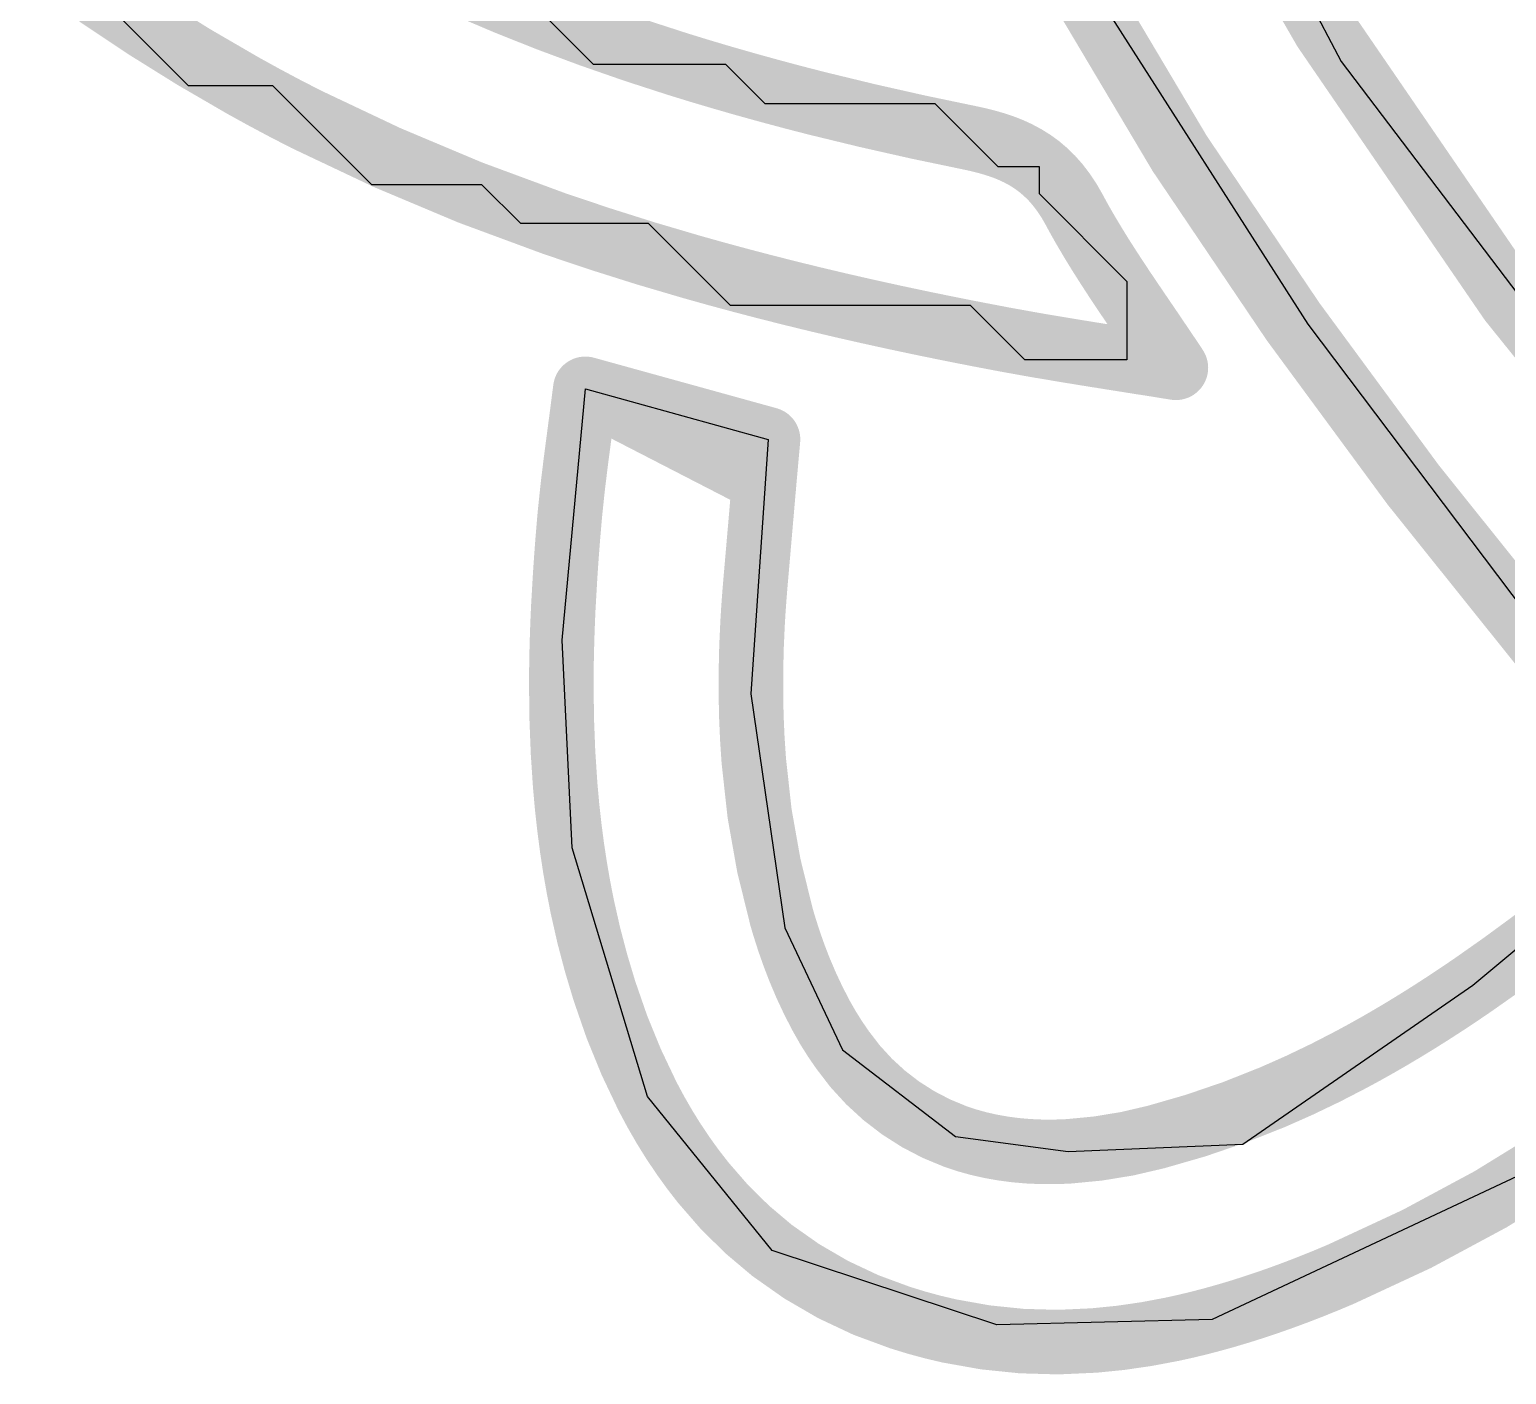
# Model space of a CAD drawing. Header units: millimetres. Extents: x 34 to 168, y 52 to 76.
# Drawn here: x 39.599 to 41.887, y 62.458 to 64.54 of the extents above; entities that cross this region are included whole.
import ezdxf

# ---------------------------------------------------------------- set-up
doc = ezdxf.new("R2010")
doc.units = ezdxf.units.MM
doc.layers.add('TopOverlay', color=2, linetype='Continuous')

msp = doc.modelspace()

# ---------------------------------------------------------------- linework, layer by layer
at = {"layer": 'TopOverlay'}
for p, q in [((41.0892, 65.5279), (41.6306, 64.4906)), ((41.5798, 64.0842), (41.1734, 64.7192)), ((39.8455, 64.4531), (39.5993, 64.6993)), ((40.3236, 64.6354), (40.4722, 64.4868)), ((40.4722, 64.4868), (40.6774, 64.4868)), ((40.6774, 64.4868), (40.7383, 64.4258)), ((41.6306, 64.4906), (42.2137, 63.7223)), ((39.9762, 64.4531), (39.8455, 64.4531)), ((40.1293, 64.3), (39.9762, 64.4531)), ((40.7383, 64.4258), (41.0014, 64.4258)), ((41.0014, 64.4258), (41.0989, 64.3283)), ((41.0989, 64.3283), (41.1627, 64.3283)), ((41.1627, 64.3283), (41.1627, 64.2862)), ((40.3, 64.3), (40.1293, 64.3)), ((40.3601, 64.2399), (40.3, 64.3)), ((41.1627, 64.2862), (41.2987, 64.1502)), ((40.558, 64.2399), (40.3601, 64.2399)), ((40.685, 64.1129), (40.558, 64.2399)), ((41.2987, 64.1502), (41.2987, 64.0286)), ((41.0564, 64.1129), (40.685, 64.1129)), ((41.1408, 64.0286), (41.0564, 64.1129)), ((42.0255, 63.4928), (41.5798, 64.0842)), ((41.2987, 64.0286), (41.1408, 64.0286)), ((40.424, 63.5945), (40.4601, 63.9839)), ((40.4601, 63.9839), (40.743, 63.9057)), ((40.743, 63.9057), (40.7165, 63.5119)), ((40.4395, 63.2733), (40.424, 63.5945)), ((40.7165, 63.5119), (40.7689, 63.1495)), ((41.8346, 63.0608), (42.2402, 63.3984)), ((40.5565, 62.8883), (40.4395, 63.2733)), ((40.7689, 63.1495), (40.8585, 62.9603)), ((41.4782, 62.8142), (41.8346, 63.0608)), ((40.8585, 62.9603), (41.0332, 62.8262)), ((40.7492, 62.6499), (40.5565, 62.8883)), ((41.0332, 62.8262), (41.2081, 62.8032)), ((41.2081, 62.8032), (41.4782, 62.8142)), ((41.9726, 62.797), (41.4309, 62.5427)), ((41.0972, 62.5348), (40.7492, 62.6499)), ((41.4309, 62.5427), (41.0972, 62.5348))]:
    msp.add_line(p, q, dxfattribs=at)
at = {"layer": 'TopOverlay', "const_width": 0.1}
for points in [[(41.3807, 64.3482, -0.079203), (40.5328, 66.257)], [(42.2137, 63.7223, -0.058115), (41.3502, 64.9826)], [(42.8641, 64.7454, -0.414368), (41.8293, 64.8416)], [(40.4026, 64.5564, -0.017425), (40.2165, 64.6354)], [(39.9305, 64.4531, -0.023415), (39.7049, 64.5937)], [(40.6028, 64.4868, -0.015959), (40.4026, 64.5564)], [(40.7089, 64.4553, -0.007293), (40.6028, 64.4868)], [(40.8193, 64.4258, -0.006798), (40.7089, 64.4553)], [(40.028, 64.4012, -0.010736), (39.9305, 64.4531)], [(41.0544, 64.3728, -0.012069), (40.8193, 64.4258)], [(40.4117, 64.2399, -0.032888), (40.028, 64.4012)], [(41.0544, 64.3728, -0.010895), (41.0747, 64.3682)], [(41.0747, 64.3682, -0.014445), (41.0941, 64.3628)], [(41.0941, 64.3628, -0.018089), (41.1126, 64.3564)], [(41.1126, 64.3564, -0.02158), (41.1302, 64.3486)], [(41.1302, 64.3486, -0.05144), (41.1627, 64.3283)], [(41.9388, 63.5899, -0.030798), (41.3807, 64.3482)], [(41.1627, 64.3283, -0.054888), (41.1916, 64.2999)], [(41.1916, 64.2999, -0.04895), (41.2169, 64.2618)], [(41.2268, 64.2437, -0.005139), (41.2169, 64.2618)], [(40.6254, 64.1725, -0.014321), (40.4117, 64.2399)], [(41.2371, 64.2258, -0.004606), (41.2268, 64.2437)], [(40.7388, 64.1418, -0.006485), (40.6254, 64.1725)], [(40.857, 64.1129, -0.006014), (40.7388, 64.1418)], [(40.9803, 64.0858, -0.005539), (40.857, 64.1129)], [(41.1089, 64.0604, -0.005071), (40.9803, 64.0858)], [(40.4289, 63.6963, -0.005668), (40.4352, 63.779)], [(40.7191, 63.6213, -0.007298), (40.7231, 63.6783)], [(40.424, 63.5945, -0.00456), (40.4259, 63.6443)], [(40.7165, 63.5119, -0.016019), (40.7191, 63.6213)], [(40.423, 63.5467, -0.004881), (40.424, 63.5945)], [(40.4289, 63.3696, -0.020065), (40.4229, 63.5235)], [(40.721, 63.4078, -0.017761), (40.7165, 63.5119)], [(40.7639, 63.1663, -0.049574), (40.721, 63.4078)], [(40.4395, 63.2733, -0.015109), (40.4289, 63.3696)], [(40.4555, 63.1815, -0.016337), (40.4395, 63.2733)], [(40.4898, 63.0513, -0.026258), (40.4555, 63.1815)], [(40.7689, 63.1495, -0.005116), (40.7639, 63.1663)], [(41.9677, 63.1583, -0.014332), (41.8346, 63.0608)], [(40.7915, 63.0854, -0.0213), (40.7689, 63.1495)], [(40.826, 63.012, -0.029026), (40.7915, 63.0854)], [(41.8346, 63.0608, -0.00846), (41.7705, 63.0183)], [(40.5565, 62.8883, -0.041402), (40.4898, 63.0513)], [(41.7705, 63.0183, -0.00932), (41.7078, 62.9799)], [(40.8585, 62.9603, -0.031865), (40.826, 63.012)], [(41.7078, 62.9799, -0.01014), (41.6462, 62.9454)], [(41.0332, 62.8262, -0.153802), (40.8585, 62.9603)], [(41.6462, 62.9454, -0.022394), (41.5249, 62.8873)], [(40.5971, 62.8179, -0.024356), (40.5565, 62.8883)], [(41.5249, 62.8873, -0.036425), (41.3438, 62.8254)], [(40.6428, 62.7547, -0.026592), (40.5972, 62.8179)], [(41.0875, 62.8111, -0.036561), (41.0332, 62.8262)], [(41.1458, 62.8034, -0.033644), (41.0875, 62.8111)], [(41.3438, 62.8254, -0.050035), (41.2081, 62.8032)], [(41.2081, 62.8032, -0.0302), (41.1458, 62.8034)], [(41.9726, 62.797, -0.043664), (41.6303, 62.613)], [(40.7492, 62.6499, -0.058027), (40.6428, 62.7547)], [(40.9474, 62.5459, -0.086787), (40.7492, 62.6499)], [(41.6303, 62.613, -0.010466), (41.5617, 62.5853)], [(41.5617, 62.5853, -0.011699), (41.4953, 62.5619)], [(41.4953, 62.5619, -0.012981), (41.4309, 62.5427)], [(41.0241, 62.5251, -0.025346), (40.9474, 62.5459)], [(41.4309, 62.5427, -0.014273), (41.3685, 62.5277)], [(41.2486, 62.5104, -0.073903), (41.0241, 62.5251)], [(41.3685, 62.5277, -0.032212), (41.2486, 62.5104)]]:
    msp.add_lwpolyline(points, format="xyb", dxfattribs=at)
at = {"layer": 'TopOverlay', "const_width": 0.05}
for points in [[(40.3776, 64.5564, 1), (40.4276, 64.5564, 1)], [(40.3776, 64.5564, 1), (40.4276, 64.5564, 1)], [(40.5778, 64.4868, 1), (40.6278, 64.4868, 1)], [(40.5778, 64.4868, 1), (40.6278, 64.4868, 1)], [(40.6839, 64.4553, 1), (40.7339, 64.4553, 1)], [(40.6839, 64.4553, 1), (40.7339, 64.4553, 1)], [(39.9055, 64.4531, 1), (39.9555, 64.4531, 1)], [(39.9055, 64.4531, 1), (39.9555, 64.4531, 1)], [(40.7943, 64.4258, 1), (40.8443, 64.4258, 1)], [(40.7943, 64.4258, 1), (40.8443, 64.4258, 1)], [(40.003, 64.4012, 1), (40.053, 64.4012, 1)], [(40.003, 64.4012, 1), (40.053, 64.4012, 1)], [(41.0294, 64.3728, 1), (41.0794, 64.3728, 1)], [(41.0294, 64.3728, 1), (41.0794, 64.3728, 1)], [(41.0497, 64.3682, 1), (41.0997, 64.3682, 1)], [(41.0497, 64.3682, 1), (41.0997, 64.3682, 1)], [(41.0691, 64.3628, 1), (41.1191, 64.3628, 1)], [(41.0691, 64.3628, 1), (41.1191, 64.3628, 1)], [(41.0876, 64.3564, 1), (41.1376, 64.3564, 1)], [(41.0876, 64.3564, 1), (41.1376, 64.3564, 1)], [(41.1052, 64.3486, 1), (41.1552, 64.3486, 1)], [(41.1052, 64.3486, 1), (41.1552, 64.3486, 1)], [(41.3557, 64.3482, 1), (41.4057, 64.3482, 1)], [(41.3557, 64.3482, 1), (41.4057, 64.3482, 1)], [(41.1377, 64.3283, 1), (41.1877, 64.3283, 1)], [(41.1377, 64.3283, 1), (41.1877, 64.3283, 1)], [(41.1666, 64.2999, 1), (41.2166, 64.2999, 1)], [(41.1666, 64.2999, 1), (41.2166, 64.2999, 1)], [(41.1919, 64.2618, 1), (41.2419, 64.2618, 1)], [(41.1919, 64.2618, 1), (41.2419, 64.2618, 1)], [(40.3867, 64.2399, 1), (40.4367, 64.2399, 1)], [(40.3867, 64.2399, 1), (40.4367, 64.2399, 1)], [(41.2018, 64.2437, 1), (41.2518, 64.2437, 1)], [(41.2018, 64.2437, 1), (41.2518, 64.2437, 1)], [(41.2121, 64.2258, 1), (41.2621, 64.2258, 1)], [(41.2121, 64.2258, 1), (41.2621, 64.2258, 1)], [(41.2227, 64.208, 1), (41.2727, 64.208, 1)], [(41.2227, 64.208, 1), (41.2727, 64.208, 1)], [(41.2337, 64.1902, 1), (41.2837, 64.1902, 1)], [(41.2337, 64.1902, 1), (41.2837, 64.1902, 1)], [(40.6004, 64.1725, 1), (40.6504, 64.1725, 1)], [(40.6004, 64.1725, 1), (40.6504, 64.1725, 1)], [(41.245, 64.1725, 1), (41.295, 64.1725, 1)], [(41.245, 64.1725, 1), (41.295, 64.1725, 1)], [(40.7138, 64.1418, 1), (40.7638, 64.1418, 1)], [(40.7139, 64.1418, 1), (40.7638, 64.1418, 1)], [(41.2565, 64.1548, 1), (41.3065, 64.1548, 1)], [(41.2565, 64.1548, 1), (41.3065, 64.1548, 1)], [(41.2683, 64.137, 1), (41.3183, 64.137, 1)], [(41.2683, 64.137, 1), (41.3183, 64.137, 1)], [(40.832, 64.1129, 1), (40.882, 64.1129, 1)], [(40.832, 64.1129, 1), (40.882, 64.1129, 1)], [(41.2803, 64.1192, 1), (41.3303, 64.1192, 1)], [(41.2803, 64.1192, 1), (41.3303, 64.1192, 1)], [(40.9553, 64.0858, 1), (41.0053, 64.0858, 1)], [(40.9553, 64.0858, 1), (41.0053, 64.0858, 1)], [(41.3049, 64.083, 1), (41.3549, 64.083, 1)], [(41.3049, 64.083, 1), (41.3549, 64.083, 1)], [(41.3093, 64.0766, 1), (41.3593, 64.0766, 1)], [(41.3093, 64.0766, 1), (41.3593, 64.0766, 1)], [(41.3137, 64.0701, 1), (41.3637, 64.0701, 1)], [(41.3137, 64.0701, 1), (41.3637, 64.0701, 1)], [(41.0839, 64.0604, 1), (41.1339, 64.0604, 1)], [(41.0839, 64.0604, 1), (41.1339, 64.0604, 1)], [(41.121, 64.0537, 1), (41.171, 64.0537, 1)], [(41.121, 64.0537, 1), (41.171, 64.0537, 1)], [(41.1397, 64.0504, 1), (41.1897, 64.0504, 1)], [(41.1397, 64.0504, 1), (41.1897, 64.0504, 1)], [(41.1584, 64.0473, 1), (41.2084, 64.0473, 1)], [(41.1584, 64.0473, 1), (41.2084, 64.0473, 1)], [(41.1773, 64.0441, 1), (41.2273, 64.0441, 1)], [(41.1773, 64.0441, 1), (41.2273, 64.0441, 1)], [(41.3181, 64.0635, 1), (41.3681, 64.0635, 1)], [(41.3181, 64.0635, 1), (41.3681, 64.0635, 1)], [(41.3226, 64.0569, 1), (41.3726, 64.0569, 1)], [(41.3226, 64.0569, 1), (41.3726, 64.0569, 1)], [(41.3271, 64.0503, 1), (41.3771, 64.0503, 1)], [(41.3271, 64.0503, 1), (41.3771, 64.0503, 1)], [(41.3316, 64.0436, 1), (41.3816, 64.0436, 1)], [(41.3316, 64.0436, 1), (41.3816, 64.0436, 1)], [(41.1962, 64.041, 1), (41.2462, 64.041, 1)], [(41.1962, 64.041, 1), (41.2462, 64.041, 1)], [(41.2154, 64.0379, 1), (41.2653, 64.0379, 1)], [(41.2154, 64.0379, 1), (41.2653, 64.0379, 1)], [(41.2346, 64.0348, 1), (41.2846, 64.0348, 1)], [(41.2346, 64.0348, 1), (41.2846, 64.0348, 1)], [(41.2541, 64.0317, 1), (41.3041, 64.0317, 1)], [(41.2541, 64.0317, 1), (41.3041, 64.0317, 1)], [(41.2737, 64.0286, 1), (41.3237, 64.0286, 1)], [(41.2737, 64.0286, 1), (41.3237, 64.0286, 1)], [(41.2887, 64.0262, 1), (41.3387, 64.0262, 1)], [(41.2887, 64.0262, 1), (41.3387, 64.0262, 1)], [(41.2962, 64.025, 1), (41.3462, 64.025, 1)], [(41.2962, 64.025, 1), (41.3462, 64.025, 1)], [(41.3037, 64.0239, 1), (41.3537, 64.0239, 1)], [(41.3037, 64.0239, 1), (41.3537, 64.0239, 1)], [(41.3113, 64.0227, 1), (41.3613, 64.0227, 1)], [(41.3113, 64.0227, 1), (41.3613, 64.0227, 1)], [(41.3189, 64.0215, 1), (41.3689, 64.0215, 1)], [(41.3189, 64.0215, 1), (41.3689, 64.0215, 1)], [(41.3361, 64.0369, 1), (41.3861, 64.0369, 1)], [(41.3361, 64.0369, 1), (41.3861, 64.0369, 1)], [(41.3406, 64.0302, 1), (41.3906, 64.0302, 1)], [(41.3406, 64.0302, 1), (41.3906, 64.0302, 1)], [(41.3342, 64.019, 1), (41.3842, 64.019, 1)], [(41.3342, 64.019, 1), (41.3842, 64.019, 1)], [(41.3497, 64.0165, 1), (41.3997, 64.0165, 1)], [(41.3497, 64.0165, 1), (41.3997, 64.0165, 1)], [(40.4351, 63.9839, 1), (40.4851, 63.9839, 1)], [(40.4351, 63.9839, 1), (40.4851, 63.9839, 1)], [(40.4351, 63.9839, 1), (40.4851, 63.9839, 1)], [(40.4314, 63.9551, 1), (40.4814, 63.9551, 1)], [(40.4314, 63.9551, 1), (40.4814, 63.9551, 1)], [(40.4321, 63.9608, 1), (40.4821, 63.9608, 1)], [(40.4321, 63.9608, 1), (40.4821, 63.9608, 1)], [(40.4329, 63.9666, 1), (40.4829, 63.9666, 1)], [(40.4329, 63.9666, 1), (40.4829, 63.9666, 1)], [(40.4336, 63.9724, 1), (40.4836, 63.9724, 1)], [(40.4336, 63.9724, 1), (40.4836, 63.9724, 1)], [(40.4284, 63.9321, 1), (40.4784, 63.9321, 1)], [(40.4284, 63.9321, 1), (40.4784, 63.9321, 1)], [(40.4291, 63.9378, 1), (40.4791, 63.9378, 1)], [(40.4291, 63.9378, 1), (40.4791, 63.9378, 1)], [(40.4299, 63.9436, 1), (40.4799, 63.9436, 1)], [(40.4299, 63.9436, 1), (40.4799, 63.9436, 1)], [(40.4306, 63.9493, 1), (40.4806, 63.9493, 1)], [(40.4306, 63.9493, 1), (40.4806, 63.9493, 1)], [(40.4276, 63.9264, 1), (40.4776, 63.9264, 1)], [(40.4276, 63.9264, 1), (40.4776, 63.9264, 1)], [(40.718, 63.9057, 1), (40.768, 63.9057, 1)], [(40.718, 63.9057, 1), (40.768, 63.9057, 1)], [(40.4236, 63.8958, 1), (40.4735, 63.8958, 1)], [(40.4236, 63.8958, 1), (40.4735, 63.8958, 1)], [(40.4197, 63.8658, 1), (40.4697, 63.8658, 1)], [(40.4197, 63.8658, 1), (40.4697, 63.8658, 1)], [(40.4216, 63.8807, 1), (40.4716, 63.8807, 1)], [(40.4216, 63.8807, 1), (40.4716, 63.8807, 1)], [(40.4179, 63.851, 1), (40.4679, 63.851, 1)], [(40.4179, 63.851, 1), (40.4679, 63.851, 1)], [(40.7122, 63.8412, 1), (40.7622, 63.8412, 1)], [(40.7122, 63.8412, 1), (40.7622, 63.8412, 1)], [(40.7122, 63.8412, 1), (40.7622, 63.8412, 1)], [(40.4145, 63.8218, 1), (40.4645, 63.8218, 1)], [(40.4145, 63.8218, 1), (40.4645, 63.8218, 1)], [(40.4161, 63.8364, 1), (40.4661, 63.8364, 1)], [(40.4161, 63.8364, 1), (40.4661, 63.8364, 1)], [(40.71, 63.8155, 1), (40.76, 63.8155, 1)], [(40.71, 63.8155, 1), (40.76, 63.8155, 1)], [(40.7107, 63.8241, 1), (40.7607, 63.8241, 1)], [(40.7107, 63.8241, 1), (40.7607, 63.8241, 1)], [(40.7115, 63.8326, 1), (40.7615, 63.8326, 1)], [(40.7115, 63.8326, 1), (40.7615, 63.8326, 1)], [(40.4115, 63.7932, 1), (40.4615, 63.7932, 1)], [(40.4115, 63.7932, 1), (40.4615, 63.7932, 1)], [(40.413, 63.8075, 1), (40.4629, 63.8075, 1)], [(40.413, 63.8075, 1), (40.4629, 63.8075, 1)], [(40.7085, 63.7984, 1), (40.7585, 63.7984, 1)], [(40.7085, 63.7984, 1), (40.7585, 63.7984, 1)], [(40.7092, 63.807, 1), (40.7592, 63.807, 1)], [(40.7092, 63.807, 1), (40.7592, 63.807, 1)], [(40.4102, 63.779, 1), (40.4602, 63.779, 1)], [(40.4102, 63.779, 1), (40.4602, 63.779, 1)], [(40.7063, 63.7728, 1), (40.7563, 63.7728, 1)], [(40.7063, 63.7728, 1), (40.7563, 63.7728, 1)], [(40.707, 63.7813, 1), (40.757, 63.7813, 1)], [(40.707, 63.7813, 1), (40.757, 63.7813, 1)], [(40.7078, 63.7899, 1), (40.7578, 63.7899, 1)], [(40.7078, 63.7899, 1), (40.7578, 63.7899, 1)], [(40.7048, 63.7557, 1), (40.7548, 63.7557, 1)], [(40.7048, 63.7557, 1), (40.7548, 63.7557, 1)], [(40.4039, 63.6963, 1), (40.4539, 63.6963, 1)], [(40.4039, 63.6963, 1), (40.4539, 63.6963, 1)], [(40.6981, 63.6783, 1), (40.7481, 63.6783, 1)], [(40.6981, 63.6783, 1), (40.7481, 63.6783, 1)], [(40.4009, 63.6443, 1), (40.4509, 63.6443, 1)], [(40.4009, 63.6443, 1), (40.4509, 63.6443, 1)], [(40.6941, 63.6213, 1), (40.7441, 63.6213, 1)], [(40.6941, 63.6213, 1), (40.7441, 63.6213, 1)], [(40.399, 63.5945, 1), (40.449, 63.5945, 1)], [(40.399, 63.5945, 1), (40.449, 63.5945, 1)], [(40.398, 63.5467, 1), (40.448, 63.5467, 1)], [(40.398, 63.5467, 1), (40.448, 63.5467, 1)], [(40.3979, 63.5235, 1), (40.4479, 63.5235, 1)], [(40.3979, 63.5235, 1), (40.4479, 63.5235, 1)], [(40.6915, 63.5119, 1), (40.7415, 63.5119, 1)], [(40.6915, 63.5119, 1), (40.7415, 63.5119, 1)], [(40.696, 63.4078, 1), (40.746, 63.4078, 1)], [(40.696, 63.4078, 1), (40.746, 63.4078, 1)], [(40.4039, 63.3696, 1), (40.4539, 63.3696, 1)], [(40.4039, 63.3696, 1), (40.4539, 63.3696, 1)], [(40.4145, 63.2733, 1), (40.4645, 63.2733, 1)], [(40.4145, 63.2733, 1), (40.4645, 63.2733, 1)], [(40.4305, 63.1815, 1), (40.4805, 63.1815, 1)], [(40.4305, 63.1815, 1), (40.4805, 63.1815, 1)], [(40.7389, 63.1663, 1), (40.7889, 63.1663, 1)], [(40.7389, 63.1663, 1), (40.7889, 63.1663, 1)], [(40.7439, 63.1495, 1), (40.7939, 63.1495, 1)], [(40.7439, 63.1495, 1), (40.7939, 63.1495, 1)], [(40.7665, 63.0854, 1), (40.8165, 63.0854, 1)], [(40.7665, 63.0854, 1), (40.8165, 63.0854, 1)], [(41.8096, 63.0608, 1), (41.8596, 63.0608, 1)], [(41.8096, 63.0608, 1), (41.8596, 63.0608, 1)], [(40.4648, 63.0513, 1), (40.5148, 63.0513, 1)], [(40.4648, 63.0513, 1), (40.5148, 63.0513, 1)], [(41.7455, 63.0183, 1), (41.7955, 63.0183, 1)], [(41.7455, 63.0183, 1), (41.7955, 63.0183, 1)], [(40.801, 63.012, 1), (40.851, 63.012, 1)], [(40.801, 63.012, 1), (40.851, 63.012, 1)], [(41.6828, 62.9799, 1), (41.7328, 62.9799, 1)], [(41.6828, 62.9799, 1), (41.7328, 62.9799, 1)], [(40.8335, 62.9603, 1), (40.8835, 62.9603, 1)], [(40.8335, 62.9603, 1), (40.8835, 62.9603, 1)], [(41.6212, 62.9454, 1), (41.6712, 62.9454, 1)], [(41.6212, 62.9454, 1), (41.6712, 62.9454, 1)], [(40.5315, 62.8883, 1), (40.5815, 62.8883, 1)], [(40.5315, 62.8883, 1), (40.5815, 62.8883, 1)], [(41.4999, 62.8873, 1), (41.5499, 62.8873, 1)], [(41.4999, 62.8873, 1), (41.5499, 62.8873, 1)], [(40.5721, 62.8179, 1), (40.6221, 62.8179, 1)], [(40.5722, 62.8179, 1), (40.6221, 62.8179, 1)], [(41.0082, 62.8262, 1), (41.0582, 62.8262, 1)], [(41.0082, 62.8262, 1), (41.0582, 62.8262, 1)], [(41.0625, 62.8111, 1), (41.1125, 62.8111, 1)], [(41.0625, 62.8111, 1), (41.1125, 62.8111, 1)], [(41.3188, 62.8254, 1), (41.3688, 62.8254, 1)], [(41.3188, 62.8254, 1), (41.3688, 62.8254, 1)], [(41.1208, 62.8034, 1), (41.1708, 62.8034, 1)], [(41.1208, 62.8034, 1), (41.1708, 62.8034, 1)], [(41.1831, 62.8032, 1), (41.233, 62.8032, 1)], [(41.1831, 62.8032, 1), (41.233, 62.8032, 1)], [(40.6178, 62.7547, 1), (40.6678, 62.7547, 1)], [(40.6178, 62.7547, 1), (40.6678, 62.7547, 1)], [(40.7242, 62.6499, 1), (40.7742, 62.6499, 1)], [(40.7242, 62.6499, 1), (40.7742, 62.6499, 1)], [(41.6053, 62.613, 1), (41.6553, 62.613, 1)], [(41.6053, 62.613, 1), (41.6553, 62.613, 1)], [(41.5367, 62.5853, 1), (41.5867, 62.5853, 1)], [(41.5367, 62.5853, 1), (41.5867, 62.5853, 1)], [(41.4703, 62.5619, 1), (41.5203, 62.5619, 1)], [(41.4703, 62.5619, 1), (41.5203, 62.5619, 1)], [(40.9224, 62.5459, 1), (40.9724, 62.5459, 1)], [(40.9224, 62.5459, 1), (40.9724, 62.5459, 1)], [(41.4059, 62.5427, 1), (41.4559, 62.5427, 1)], [(41.4059, 62.5427, 1), (41.4559, 62.5427, 1)], [(40.9991, 62.5251, 1), (41.0491, 62.5251, 1)], [(40.9991, 62.5251, 1), (41.0491, 62.5251, 1)], [(41.2236, 62.5104, 1), (41.2736, 62.5104, 1)], [(41.2236, 62.5104, 1), (41.2736, 62.5104, 1)], [(41.3435, 62.5277, 1), (41.3935, 62.5277, 1)], [(41.3435, 62.5277, 1), (41.3935, 62.5277, 1)]]:
    msp.add_lwpolyline(points, format="xyb", close=True, dxfattribs=at)
at = {"layer": 'TopOverlay', "const_width": 0.1}
for points in [[(41.2371, 64.2258), (41.2477, 64.208)], [(41.2477, 64.208), (41.2587, 64.1902)], [(41.2587, 64.1902), (41.27, 64.1725)], [(41.27, 64.1725), (41.2815, 64.1548)], [(41.2815, 64.1548), (41.2933, 64.137)], [(41.2933, 64.137), (41.3053, 64.1192)], [(41.3053, 64.1192), (41.3299, 64.083)], [(41.3299, 64.083), (41.3343, 64.0766)], [(41.3343, 64.0766), (41.3387, 64.0701)], [(41.3387, 64.0701), (41.3431, 64.0635)], [(41.1089, 64.0604), (41.146, 64.0537)], [(41.146, 64.0537), (41.1647, 64.0504)], [(41.1647, 64.0504), (41.1834, 64.0473)], [(41.1834, 64.0473), (41.2023, 64.0441)], [(41.2023, 64.0441), (41.2212, 64.041)], [(41.3431, 64.0635), (41.3476, 64.0569)], [(41.3476, 64.0569), (41.3521, 64.0503)], [(41.3521, 64.0503), (41.3566, 64.0436)], [(41.3566, 64.0436), (41.3611, 64.0369)], [(41.2212, 64.041), (41.2403, 64.0379)], [(41.2403, 64.0379), (41.2596, 64.0348)], [(41.2596, 64.0348), (41.2791, 64.0317)], [(41.2791, 64.0317), (41.2987, 64.0286)], [(41.2987, 64.0286), (41.3137, 64.0262)], [(41.3137, 64.0262), (41.3212, 64.025)], [(41.3212, 64.025), (41.3287, 64.0239)], [(41.3287, 64.0239), (41.3363, 64.0227)], [(41.3363, 64.0227), (41.3439, 64.0215)], [(41.3439, 64.0215), (41.3592, 64.019)], [(41.3611, 64.0369), (41.3656, 64.0302)], [(41.3656, 64.0302), (41.3747, 64.0165)], [(41.3592, 64.019), (41.3747, 64.0165)], [(40.4586, 63.9724), (40.4601, 63.9839)], [(40.4601, 63.9839), (40.7372, 63.8412)], [(40.4601, 63.9839), (40.743, 63.9057)], [(40.4556, 63.9493), (40.4564, 63.9551)], [(40.4564, 63.9551), (40.4571, 63.9608)], [(40.4571, 63.9608), (40.4579, 63.9666)], [(40.4579, 63.9666), (40.4586, 63.9724)], [(40.4526, 63.9264), (40.4534, 63.9321)], [(40.4534, 63.9321), (40.4541, 63.9378)], [(40.4541, 63.9378), (40.4549, 63.9436)], [(40.4549, 63.9436), (40.4556, 63.9493)], [(40.4486, 63.8958), (40.4526, 63.9264)], [(40.7372, 63.8412), (40.743, 63.9057)], [(40.4466, 63.8807), (40.4486, 63.8958)], [(40.4429, 63.851), (40.4447, 63.8658)], [(40.4447, 63.8658), (40.4466, 63.8807)], [(40.4411, 63.8364), (40.4429, 63.851)], [(40.7365, 63.8326), (40.7372, 63.8412)], [(40.438, 63.8075), (40.4395, 63.8218)], [(40.4395, 63.8218), (40.4411, 63.8364)], [(40.7342, 63.807), (40.735, 63.8155)], [(40.735, 63.8155), (40.7357, 63.8241)], [(40.7357, 63.8241), (40.7365, 63.8326)], [(40.4352, 63.779), (40.4365, 63.7932)], [(40.4365, 63.7932), (40.438, 63.8075)], [(40.7328, 63.7899), (40.7335, 63.7984)], [(40.7335, 63.7984), (40.7342, 63.807)], [(40.7298, 63.7557), (40.7313, 63.7728)], [(40.7313, 63.7728), (40.732, 63.7813)], [(40.732, 63.7813), (40.7328, 63.7899)], [(40.7231, 63.6783), (40.7298, 63.7557)], [(40.4259, 63.6443), (40.4289, 63.6963)], [(40.4229, 63.5235), (40.423, 63.5467)]]:
    msp.add_lwpolyline(points, dxfattribs=at)

doc.saveas('drawing.dxf')
